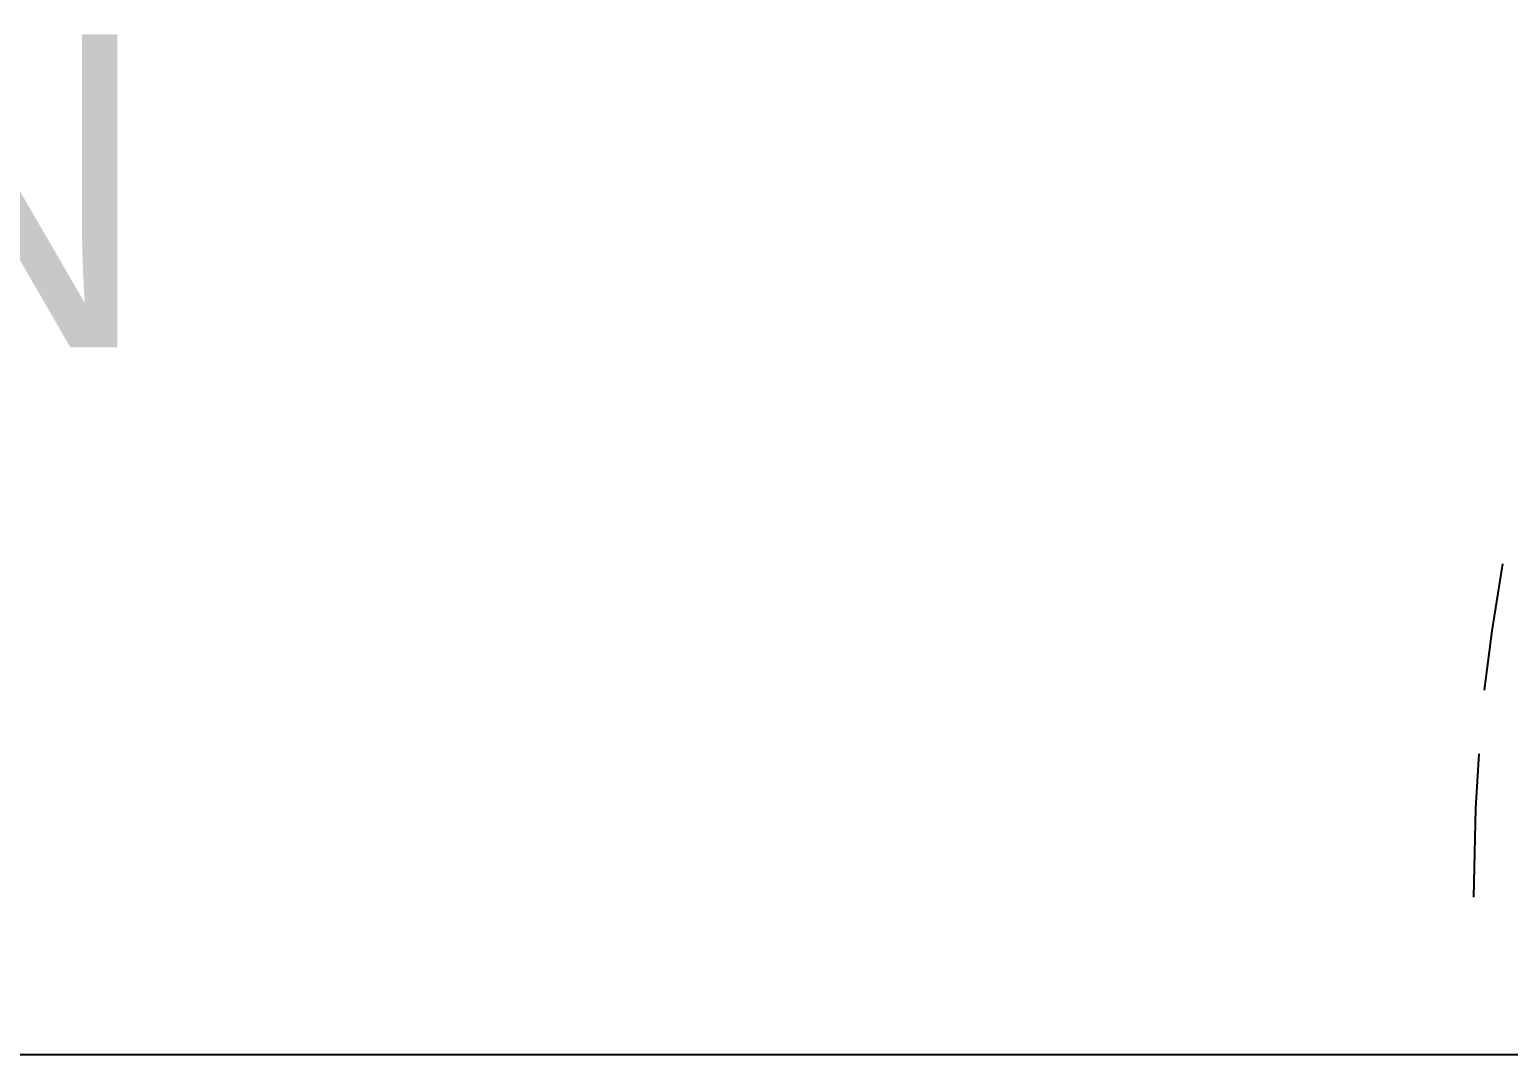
# Model space of a CAD drawing. Header units: millimetres. Extents: x 7649 to 34105, y 3983 to 25377.
# Drawn here: x 10171 to 10897, y 11325 to 11828 of the extents above; entities that cross this region are included whole.
import ezdxf

# ---------------------------------------------------------------- set-up
doc = ezdxf.new("R2010")
doc.units = ezdxf.units.MM

msp = doc.modelspace()

# ---------------------------------------------------------------- linework, layer by layer
at = {"layer": 'GEOMETRY', "color": 7}
for p, q in [((10894.30694, 11565.64306), (10889.01528, 11532.83472)), ((10889.01528, 11532.83472), (10885.31111, 11503.73056)), ((10882.66528, 11472.50972), (10881.07778, 11445.52222)), ((10881.07778, 11445.52222), (10880.01944, 11402.13056)), ((8481.83611, 11324.87222), (11880.67361, 11324.87222))]:
    msp.add_line(p, q, dxfattribs=at)

# ---------------------------------------------------------------- texts
at = {"layer": 'TEXT'}
msp.add_text('INSPECCI?N', height=153.66947, dxfattribs=at).set_placement((8997.77361, 11672.01413))

doc.saveas('drawing.dxf')
